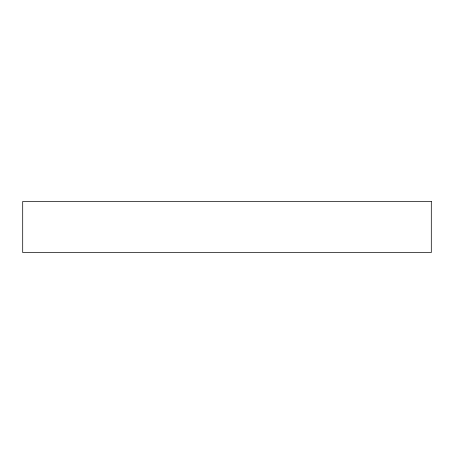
<?xml version="1.0" encoding="UTF-8"?>
<svg xmlns="http://www.w3.org/2000/svg" width="454" height="454" viewBox="0 0 454 454"><rect width="100%" height="100%" fill="white"/><g stroke="black" fill="none" stroke-linecap="round" stroke-linejoin="round"><path stroke-width="0.68" d="M431.3 201.463L22.7 201.463L22.7 252.537L431.3 252.537L431.3 201.463"/></g></svg>
